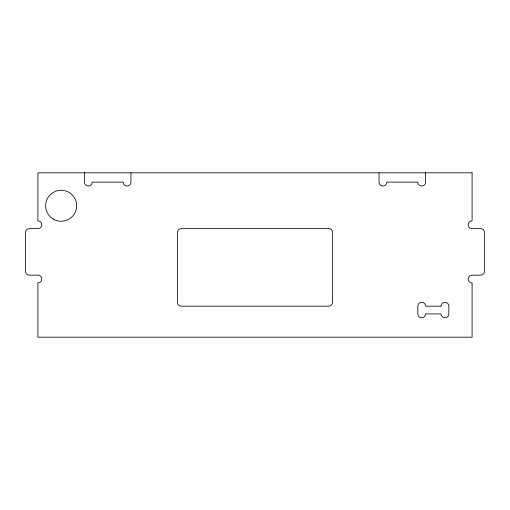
<?xml version="1.0" encoding="UTF-8"?>
<svg xmlns="http://www.w3.org/2000/svg" width="510" height="510" viewBox="0 0 510 510"><rect width="100%" height="100%" fill="white"/><g stroke="black" fill="none" stroke-linecap="round" stroke-linejoin="round"><path stroke-width="0.76" d="M425.576 172.813L425.576 182.121A3.876 3.876 0 0 1 421.7 185.997A3.876 3.876 0 0 1 417.824 182.121L386.809 182.121A3.876 3.876 0 0 1 382.933 185.997A3.876 3.876 0 0 1 379.051 182.121L379.051 172.813M130.949 172.813L130.949 182.121A3.876 3.876 0 0 1 127.066 186.016A3.876 3.876 0 0 1 123.191 182.121L92.176 182.121A3.876 3.876 0 0 1 88.3 185.997A3.876 3.876 0 0 1 84.424 182.121L84.424 172.813M472.094 172.813L37.906 172.813L37.906 220.887A3.876 3.876 0 0 1 41.782 224.763A3.876 3.876 0 0 1 37.906 228.639L29.376 228.639A3.876 3.876 0 0 0 25.5 232.515L25.5 271.282A3.876 3.876 0 0 0 29.376 275.158L37.906 275.158A3.876 3.876 0 0 1 41.782 279.034A3.876 3.876 0 0 1 37.906 282.91L37.906 337.186L472.094 337.186L472.094 282.91A3.876 3.876 0 0 1 468.218 279.034A3.876 3.876 0 0 1 472.094 275.158L480.624 275.158A3.876 3.876 0 0 0 484.5 271.282L484.5 232.515A3.876 3.876 0 0 0 480.624 228.639L472.094 228.639A3.876 3.876 0 0 1 468.218 224.763A3.876 3.876 0 0 1 472.094 220.887L472.094 172.813M328.657 228.639L181.343 228.639A3.876 3.876 0 0 0 177.467 232.515L177.467 302.296A3.876 3.876 0 0 0 181.343 306.172L328.657 306.172A3.876 3.876 0 0 0 332.533 302.296L332.533 232.515A3.876 3.876 0 0 0 328.657 228.639M441.08 306.172L425.576 306.172A3.876 3.876 0 0 0 421.7 302.296A3.876 3.876 0 0 0 417.824 306.172L417.824 313.924A3.876 3.876 0 0 0 421.7 317.8A3.876 3.876 0 0 0 425.576 313.924L441.08 313.924A3.876 3.876 0 0 0 444.956 317.8A3.876 3.876 0 0 0 448.832 313.924L448.832 306.172A3.876 3.876 0 0 0 444.956 302.296A3.876 3.876 0 0 0 441.08 306.172M53.41 219.192A15.504 15.504 0 0 0 76.672 205.759A15.504 15.504 0 0 0 53.41 192.334A15.504 15.504 0 0 0 53.41 219.192"/></g></svg>
